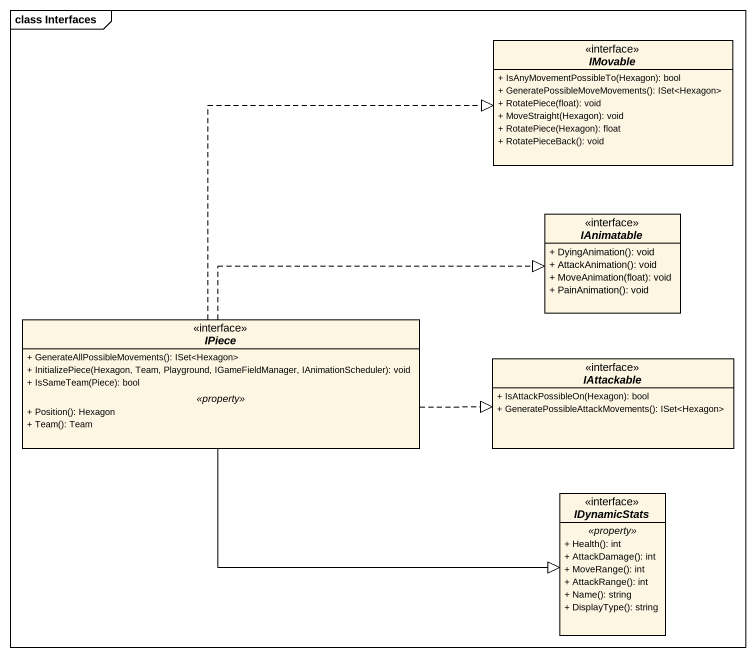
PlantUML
@startuml
mainframe class Interfaces
hide circle
hide empty members
skinparam classAttributeIconSize 0
interface IMovable {
  + IsAnyMovementPossibleTo(Hexagon): bool
  + GeneratePossibleMoveMovements(): ISet<Hexagon>
  + RotatePiece(float): void
  + MoveStraight(Hexagon): void
  + RotatePiece(Hexagon): float
  + RotatePieceBack(): void
}
interface IAnimatable {
  + DyingAnimation(): void
  + AttackAnimation(): void
  + MoveAnimation(float): void
  + PainAnimation(): void
}
interface IPiece {
  + GenerateAllPossibleMovements(): ISet<Hexagon>
  + InitializePiece(Hexagon, Team, Playground, IGameFieldManager, IAnimationScheduler): void
  + IsSameTeam(Piece): bool
  .. <<property>> ..
  + Position(): Hexagon
  + Team(): Team
}
interface IAttackable {
  + IsAttackPossibleOn(Hexagon): bool
  + GeneratePossibleAttackMovements(): ISet<Hexagon>
}
interface IDynamicStats {
  .. <<property>> ..
  + Health(): int
  + AttackDamage(): int
  + MoveRange(): int
  + AttackRange(): int
  + Name(): string
  + DisplayType(): string
}
IPiece .up.|> IMovable
IPiece .right.|> IAnimatable
IPiece .right.|> IAttackable
IPiece -right-|> IDynamicStats
@enduml
